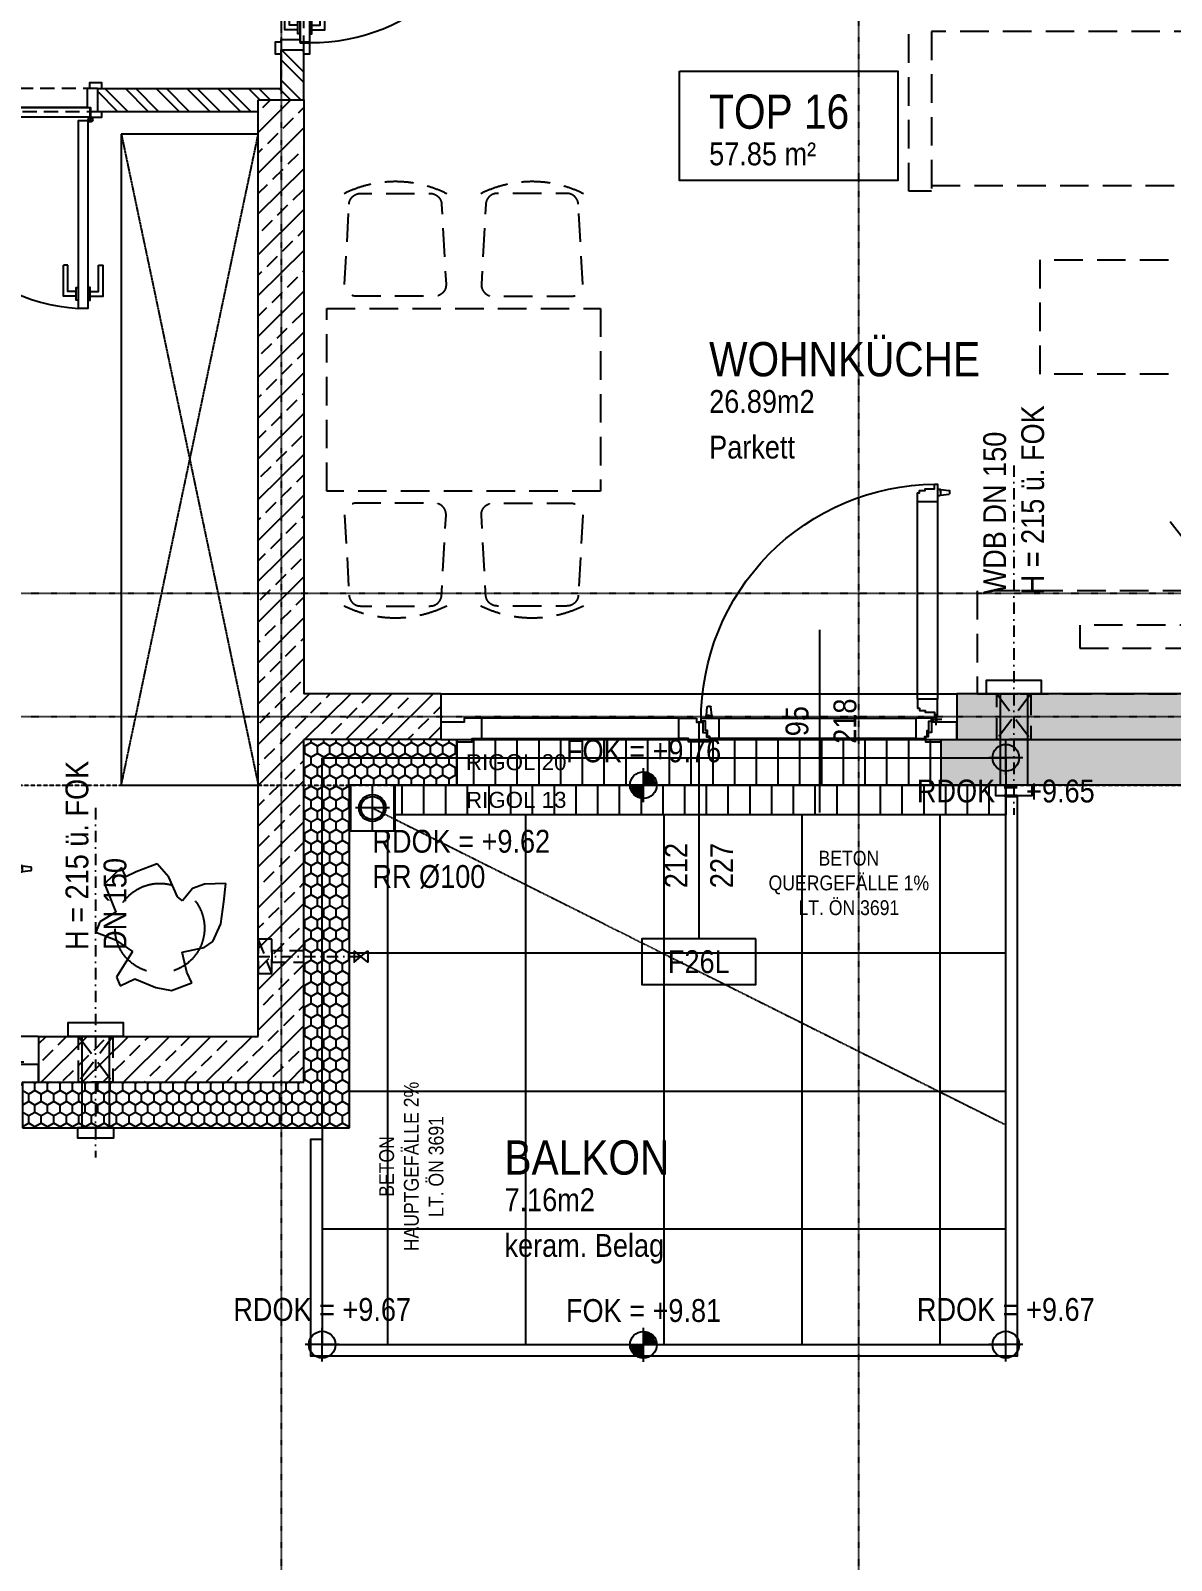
# Model space of a CAD drawing. Header units: millimetres. Extents: x -1798295 to -1733564, y -52013 to 52701.
# Drawn here: x -1759191 to -1754193, y -20586 to -13888 of the extents above; entities that cross this region are included whole.
import ezdxf
from ezdxf.enums import TextEntityAlignment as Align

# ---------------------------------------------------------------- set-up
doc = ezdxf.new("R2010")
doc.units = ezdxf.units.MM
for name, pattern in [('HIDDEN2', [0.1875, 0.125, -0.0625]), ('STRICHLINIE', [0.75, 0.5, -0.25]), ('STRICHPUNKT', [1, 0.5, -0.25, 0, -0.25])]:
    doc.linetypes.add(name, pattern=pattern)
for name, color, linetype in [('00_HLP---------M0', 6, 'Continuous'), ('01-BFL-G00-L03-M0', 10, 'Continuous'), ('01-HID-G00-L03-ENTWÄSSERUNG', 8, 'HIDDEN2'), ('01-SYM-G00-L03-M0', 8, 'Continuous'), ('01-TXT---------M0', 1, 'Continuous'), ('01-TXT---------PP', 1, 'Continuous'), ('01-TXT-G00-L03-M0', 1, 'Continuous'), ('02-ANS-G00-L03-M0', 8, 'Continuous'), ('02-ANS-G00-L03-Rigol', 8, 'Continuous'), ('02-AXO-G00-L03-M0', 8, 'STRICHPUNKT'), ('02-DIM-G00-L03-ACHSEN', 8, 'Continuous'), ('02-FIL-G00-L03-LILA', 223, 'Continuous'), ('02-FIL-G00-L03-ORANGE', 40, 'Continuous'), ('02-FIL-G00-L03-PLATTENBELAG', 253, 'Continuous'), ('02-FIL-G00-L03-STB', 8, 'Continuous'), ('02-HID---------M0', 8, 'HIDDEN2'), ('02-HID-G00-L03-M0', 8, 'HIDDEN2'), ('02-TWA---------M0', 4, 'Continuous'), ('02-TWA-G00-L03-M0', 4, 'Continuous'), ('02-WDA---------M0', 8, 'Continuous'), ('02-WDA-G00-L03-M0', 8, 'Continuous'), ('02-ZWA---------M0', 2, 'Continuous'), ('02-ZWA-G00-L03-M0', 2, 'Continuous'), ('03-SYM-G00-L03-M0', 8, 'Continuous'), ('04-HLP---------M0', 8, 'HIDDEN2'), ('04-STO---------M0', 1, 'Continuous'), ('04-SYM---------EP', 8, 'Continuous'), ('04-SYM-G00-L03-EP', 8, 'Continuous'), ('04-TXT---------EP', 8, 'Continuous'), ('04-TXT-G00-L03-M0', 8, 'Continuous'), ('04-TXT-G00-L03-POS', 8, 'Continuous'), ('05-STO--------M0', 1, 'Continuous'), ('05-SYM---------M0', 8, 'Continuous'), ('05-SYM--------M0', 8, 'Continuous'), ('05-SYM-G00-L03-M0', 8, 'Continuous'), ('05-TXT---------PP', 8, 'Continuous'), ('05-TXT--------M0', 8, 'Continuous'), ('07-SAN---------M0', 8, 'Continuous'), ('07-SAN-G00-L03-M0', 8, 'Continuous'), ('07-TXT-G00-L03-M0', 8, 'Continuous'), ('07_MOB-G00-L03-M0', 6, 'HIDDEN2')]:
    doc.layers.add(name, color=color, linetype=linetype)
doc.styles.add('ARIAL', font='arial.ttf', dxfattribs={"width": 0.85})
doc.styles.get("Standard").update_dxf_attribs({"font": 'arial.ttf'})
doc.dimstyles.new('pp chromy&schneider', dxfattribs={"dimscale": 0.005, "dimtxt": 25, "dimasz": 10, "dimexe": 0, "dimexo": 0, "dimgap": 5, "dimtad": 1, "dimdec": 1, "dimlfac": 100, "dimrnd": 0.1, "dimzin": 9, "dimdsep": 46, "dimtxsty": 'ARIAL', "dimblk": 'c&s kote', "dimcen": 0, "dimse1": 1, "dimse2": 1, "dimclrd": 8, "dimclrt": 8, "dimadec": 0, "dimazin": 0, "dimtfac": 0.75, "dimtdec": 1, "dimtix": 1, "dimtmove": 2, "dimatfit": 0, "dimldrblk": 'NONE', "dimfxl": 1, "dimtolj": 1, "dimlwd": -1, "dimarcsym": 0})

# ---------------------------------------------------------------- blocks, each defined once
blk = doc.blocks.new('TÜR-80_10er-WAND')
at = {"layer": '00_HLP---------M0'}
for points in [[(-0.3575, 0.027), (-0.3575, 0.083), (-0.2225, 0.083)], [(-0.2225, 0.063), (-0.2225, 0.083)], [(0.4, 0.017), (-0.4, 0.017)], [(-0.375, 0.017), (-0.375, 0.027), (-0.32, 0.027), (-0.32, 0.017)], [(-0.3375, 0.027), (-0.3375, 0.063), (-0.2225, 0.063)], [(-0.375, -0.025), (-0.375, -0.035), (-0.32, -0.035), (-0.32, -0.025)], [(-0.3575, -0.035), (-0.3575, -0.091), (-0.2225, -0.091)], [(-0.3375, -0.035), (-0.3375, -0.071), (-0.2225, -0.071)], [(-0.2225, -0.071), (-0.2225, -0.091)]]:
    blk.add_lwpolyline(points, dxfattribs=at)
blk.add_lwpolyline([(0.4115, -0.025), (-0.4115, -0.025), (-0.4115, -0.025), (-0.4115, 0.017), (0.4115, 0.017)], close=True, dxfattribs=at)
at = {"layer": '02-HID---------M0', "ltscale": 0.5}
for points in [[(0.445, 0.1), (-0.445, 0.1)], [(-0.445, 0), (0.445, 0)]]:
    blk.add_lwpolyline(points, dxfattribs=at)
at = {"layer": '02-ZWA---------M0'}
for points in [[(-0.445, 0.1), (-0.445, 0)], [(0.445, 0.1), (0.445, 0)]]:
    blk.add_lwpolyline(points, dxfattribs=at)
at = {"layer": '05-STO--------M0'}
for points in [[(-0.465, 0.1), (-0.465, 0.125), (-0.41, 0.125), (-0.41, 0.1), (-0.4, 0.1), (-0.4, 0.017), (-0.415, 0.017), (-0.415, -0.025), (-0.465, -0.025), (-0.465, 0)], [(0.465, 0.1), (0.465, 0.125), (0.41, 0.125), (0.41, 0.1), (0.4, 0.1), (0.4, 0.017), (0.415, 0.017), (0.415, -0.025), (0.465, -0.025), (0.465, 0)]]:
    blk.add_lwpolyline(points, dxfattribs=at)
at = {"layer": '05-SYM---------M0'}
for points in [[(0.352, -0.8085), (0.296, -0.8085), (0.296, -0.6735)], [(0.316, -0.6735), (0.296, -0.6735)], [(0.352, -0.7885), (0.316, -0.7885), (0.316, -0.6735)], [(0.414, -0.8085), (0.47, -0.8085), (0.47, -0.6735)], [(0.414, -0.7885), (0.45, -0.7885), (0.45, -0.6735)], [(0.45, -0.6735), (0.47, -0.6735)], [(0.362, -0.826), (0.352, -0.826), (0.352, -0.771), (0.362, -0.771)], [(0.404, -0.826), (0.414, -0.826), (0.414, -0.771), (0.404, -0.771)]]:
    blk.add_lwpolyline(points, dxfattribs=at)
at = {"layer": '05-SYM--------M0'}
blk.add_lwpolyline([(0.404, -0.0395), (0.404, -0.8625), (0.404, -0.8625), (0.362, -0.8625), (0.362, -0.0395)], close=True, dxfattribs=at)
for points in [[(0.41, -0.036), (0.42, -0.036)], [(0.415, -0.031), (0.415, -0.041)]]:
    blk.add_lwpolyline(points, dxfattribs=at)
blk.add_circle((0.415, -0.036), 0.01, dxfattribs=at)
blk.add_arc((0.415, -0.036), 0.8282, 176.33088, 266.33088, dxfattribs=at)
blk = doc.blocks.new('01-SQM')
at = {"layer": '01-TXT---------M0', "color": 1, "style": 'ARIAL', "width": 0.85}
blk.add_attdef('ROOM', (0, 0), '', height=0.15, dxfattribs=at)
blk.add_attdef('AREA', text='', height=0.1, dxfattribs=at).set_placement((0, -0.06), align=Align.TOP_LEFT)
at = {"layer": '01-TXT---------PP', "color": 1, "style": 'ARIAL', "width": 0.85}
blk.add_attdef('NR', text='', height=0.15, dxfattribs=at).set_placement((-0.1173, 0), align=Align.RIGHT)
blk.add_attdef('FLOOR', text='', height=0.1, dxfattribs=at).set_placement((0, -0.26), align=Align.TOP_LEFT)
blk = doc.blocks.new('Fenster Doppelt 196')
at = {"layer": '02-WDA---------M0'}
for points in [[(-1.55, -0.2), (-1.55, -0.4)], [(-0.07, -0.2), (-0.07, -0.4)]]:
    blk.add_lwpolyline(points, dxfattribs=at)
at = {"layer": '04-HLP---------M0', "linetype": 'Continuous'}
for p, q in [((-0.0837, 0.748), (-0.0737, 0.748)), ((-0.0717, 0.746), (-0.0335, 0.7417)), ((-0.0717, 0.734), (-0.0717, 0.746)), ((-0.0717, 0.746), (-0.0717, 0.722)), ((-0.0317, 0.7398), (-0.0317, 0.7282)), ((-0.0837, 0.72), (-0.0737, 0.72)), ((-0.0717, 0.734), (-0.0717, 0.722)), ((-0.0717, 0.722), (-0.0335, 0.7262)), ((-0.0317, 0.734), (-0.0317, 0.7296)), ((-0.9487, -0.095), (-0.9445, -0.0568)), ((-0.9425, -0.055), (-0.931, -0.055)), ((-0.9367, -0.055), (-0.9323, -0.055)), ((-0.9247, -0.095), (-0.929, -0.0568)), ((-0.9507, -0.107), (-0.9507, -0.097)), ((-0.9367, -0.095), (-0.9487, -0.095)), ((-0.9487, -0.095), (-0.9247, -0.095)), ((-0.9367, -0.095), (-0.9247, -0.095)), ((-0.9227, -0.107), (-0.9227, -0.097))]:
    blk.add_line(p, q, dxfattribs=at)
for points in [[(-0.0968, 0.7691), (-0.0837, 0.7691), (-0.0837, 0.6921), (-0.172, 0.6921), (-0.172, 0.7311), (-0.1633, 0.7311), (-0.1633, 0.7411), (-0.1377, 0.7411), (-0.1377, 0.7491), (-0.0968, 0.7491)], [(-0.0968, -0.1007), (-0.0837, -0.1007), (-0.0837, -0.0237), (-0.172, -0.0237), (-0.172, -0.0628), (-0.1633, -0.0628), (-0.1633, -0.0727), (-0.1377, -0.0727), (-0.1377, -0.0807), (-0.0968, -0.0807)]]:
    blk.add_lwpolyline(points, close=True, dxfattribs=at)
for points in [[(-0.172, -0.0237), (-0.172, 0.6921)], [(-0.0837, 0.6921), (-0.0837, -0.0237)]]:
    blk.add_lwpolyline(points, dxfattribs=at)
at = {"layer": '04-HLP---------M0', "linetype": 'HIDDEN2', "ltscale": 0.4}
for points in [[(-1.5363, 0.4255), (-1.5193, 0.4255), (-1.5193, 0.4535), (-1.4743, 0.4535), (-1.4743, 0.4685), (-1.4543, 0.4685), (-1.4543, 0.4804), (-1.4328, 0.4804), (-1.4328, 0.3906), (-1.448, 0.3906), (-1.448, 0.3485), (-1.5363, 0.3485)], [(-1.5232, -0.1007), (-1.5363, -0.1007), (-1.5363, -0.0237), (-1.448, -0.0237), (-1.448, -0.0628), (-1.4567, -0.0628), (-1.4567, -0.0727), (-1.4823, -0.0727), (-1.4823, -0.0807), (-1.5232, -0.0807)]]:
    blk.add_lwpolyline(points, close=True, dxfattribs=at)
for points in [[(-1.5363, 0.3485), (-1.5363, -0.0237)], [(-1.448, -0.0237), (-1.448, 0.3485)]]:
    blk.add_lwpolyline(points, dxfattribs=at)
at = {"layer": '04-HLP---------M0'}
for points in [[(-1.5553, -0.113), (-1.5053, -0.113)], [(-1.5303, -0.138), (-1.5303, -0.088)], [(-0.0647, -0.113), (-0.1147, -0.113)], [(-0.0897, -0.138), (-0.0897, -0.088)]]:
    blk.add_lwpolyline(points, dxfattribs=at)
for centre in [(-1.5303, -0.113), (-0.0897, -0.113)]:
    blk.add_circle(centre, 0.00474, dxfattribs=at)
at = {"layer": '04-HLP---------M0', "linetype": 'Continuous'}
for centre, radius, start, end in [((-0.0897, -0.113), 0.8821, 90.44822, 180.45924), ((-0.0737, 0.746), 0.002, 360, 90), ((-0.0337, 0.7398), 0.002, 360, 83.65981), ((-0.0737, 0.722), 0.002, 270, 360), ((-0.0337, 0.7282), 0.002, 276.34019, 360), ((-0.9425, -0.057), 0.002, 90, 173.65981), ((-0.931, -0.057), 0.002, 6.34019, 90), ((-0.9487, -0.097), 0.002, 90, 180), ((-0.9247, -0.097), 0.002, 360, 90)]:
    blk.add_arc(centre, radius, start, end, dxfattribs=at)
at = {"layer": '04-HLP---------M0', "linetype": 'HIDDEN2', "ltscale": 0.4}
blk.add_arc((-1.5303, -0.113), 0.6013, 350.66756, 80.66756, dxfattribs=at)
at = {"layer": '04-STO---------M0'}
for points in [[(-1.62, -0.124), (-1.51, -0.124), (-1.51, -0.169), (-1.495, -0.169), (-1.495, -0.189), (-1.4831, -0.189), (-1.4831, -0.2105), (-1.55, -0.2105), (-1.55, -0.2), (-1.62, -0.2)], [(-1.518, -0.1201), (-1.518, -0.107), (-1.441, -0.107), (-1.441, -0.1953), (-1.48, -0.1953), (-1.48, -0.1865), (-1.49, -0.1865), (-1.49, -0.161), (-1.498, -0.161), (-1.498, -0.1201)], [(-0.9918, -0.107), (-0.9918, -0.124), (-0.9638, -0.124), (-0.9638, -0.169), (-0.9488, -0.169), (-0.9488, -0.189), (-0.9369, -0.189), (-0.9369, -0.2105), (-1.0267, -0.2105), (-1.0267, -0.1953), (-1.0688, -0.1953), (-1.0688, -0.107)], [(-0.9718, -0.1201), (-0.9718, -0.107), (-0.8948, -0.107), (-0.8948, -0.1953), (-0.9338, -0.1953), (-0.9338, -0.1865), (-0.9438, -0.1865), (-0.9438, -0.161), (-0.9518, -0.161), (-0.9518, -0.1201)], [(-0.102, -0.1201), (-0.102, -0.107), (-0.179, -0.107), (-0.179, -0.1953), (-0.14, -0.1953), (-0.14, -0.1865), (-0.13, -0.1865), (-0.13, -0.161), (-0.122, -0.161), (-0.122, -0.1201)], [(0, -0.124), (-0.11, -0.124), (-0.11, -0.169), (-0.125, -0.169), (-0.125, -0.189), (-0.1369, -0.189), (-0.1369, -0.2105), (-0.07, -0.2105), (-0.07, -0.2), (0, -0.2)]]:
    blk.add_lwpolyline(points, close=True, dxfattribs=at)
at = {"layer": '04-SYM---------EP'}
for points in [[(-1.0688, -0.107), (-1.441, -0.107)], [(-0.8948, -0.107), (-0.179, -0.107)], [(-1.441, -0.1953), (-1.0688, -0.1953)], [(-0.179, -0.1953), (-0.8948, -0.1953)]]:
    blk.add_lwpolyline(points, dxfattribs=at)
blk = doc.blocks.new('04-TXT')
blk.add_line((0, 0), (0.9529, 0))
at = {"layer": '04-TXT---------EP', "color": 8, "style": 'ARIAL', "width": 0.85}
blk.add_attdef('WIDTH', text='', height=0.1, dxfattribs=at).set_placement((0.6322, 0.05), align=Align.CENTER)
blk.add_attdef('HEIGHT', text='', height=0.1, dxfattribs=at).set_placement((0.6322, -0.05), align=Align.TOP_CENTER)
blk = doc.blocks.new('03-rar')
blk.add_circle((0, 0), 0.05)
at = {"layer": '01-TXT---------M0', "color": 8, "style": 'ARIAL', "width": 0.85}
blk.add_attdef('RR', text='', height=0.1, dxfattribs=at).set_placement((0, 0.1), align=Align.CENTER)
blk = doc.blocks.new('01-HK1')
for p, q in [((-0.0005, -0.0742), (-0.0005, 0.0742)), ((0.0737, 0), (-0.0747, 0))]:
    blk.add_line(p, q)
blk.add_circle((-0.0005, 0), 0.0586)
for points in [[(-0.0005, 0.0586), (0.0409, 0.0414), (-0.0005, 0)], [(-0.0005, 0), (0.0581, 0), (0.0409, 0.0414)], [(-0.0591, 0), (-0.0419, -0.0414), (-0.0005, 0)], [(-0.0419, -0.0414), (-0.0005, -0.0586), (-0.0005, 0)]]:
    blk.add_solid(points)
at = {"layer": '01-TXT---------M0', "color": 8, "style": 'ARIAL', "width": 0.85}
blk.add_attdef('HEIGHT', text='', height=0.1, dxfattribs=at).set_placement((0, 0.2), align=Align.TOP_CENTER)
blk = doc.blocks.new('FENSTER_214')
at = {"layer": '02-WDA---------M0'}
for points in [[(-2.19, 0), (-2.19, 0.2)], [(-0.07, 0), (-0.07, 0.2)]]:
    blk.add_lwpolyline(points, dxfattribs=at)
at = {"layer": '04-HLP---------M0', "linetype": 'Continuous'}
for p, q in [((-1.0989, -0.093), (-1.0989, -0.103)), ((-1.0969, -0.105), (-1.0927, -0.1432)), ((-1.0849, -0.105), (-1.0969, -0.105)), ((-1.0969, -0.105), (-1.0729, -0.105)), ((-1.0849, -0.105), (-1.0729, -0.105)), ((-1.0729, -0.105), (-1.0772, -0.1432)), ((-1.0709, -0.093), (-1.0709, -0.103)), ((-1.0907, -0.145), (-1.0792, -0.145)), ((-1.0849, -0.145), (-1.0805, -0.145)), ((-0.0837, -1.0682), (-0.0737, -1.0682)), ((-0.0717, -1.0702), (-0.0335, -1.0744)), ((-0.0717, -1.0942), (-0.0717, -1.0702)), ((-0.0717, -1.0822), (-0.0717, -1.0702)), ((-0.0837, -1.0962), (-0.0737, -1.0962)), ((-0.0717, -1.0822), (-0.0717, -1.0942)), ((-0.0717, -1.0942), (-0.0335, -1.0899)), ((-0.0317, -1.088), (-0.0317, -1.0764)), ((-0.0317, -1.0822), (-0.0317, -1.0778))]:
    blk.add_line(p, q, dxfattribs=at)
at = {"layer": '04-HLP---------M0'}
for points in [[(-0.0897, -0.062), (-0.0897, -0.112)], [(-0.0647, -0.087), (-0.1147, -0.087)]]:
    blk.add_lwpolyline(points, dxfattribs=at)
at = {"layer": '04-HLP---------M0', "linetype": 'Continuous'}
for points in [[(-0.0968, -0.0993), (-0.0837, -0.0993), (-0.0837, -0.1763), (-0.172, -0.1763), (-0.172, -0.1372), (-0.1633, -0.1372), (-0.1633, -0.1273), (-0.1377, -0.1273), (-0.1377, -0.1193), (-0.0968, -0.1193)], [(-0.0968, -1.1173), (-0.0837, -1.1173), (-0.0837, -1.0403), (-0.172, -1.0403), (-0.172, -1.0793), (-0.1633, -1.0793), (-0.1633, -1.0893), (-0.1377, -1.0893), (-0.1377, -1.0973), (-0.0968, -1.0973)]]:
    blk.add_lwpolyline(points, close=True, dxfattribs=at)
for points in [[(-0.172, -0.1763), (-0.172, -1.0403)], [(-0.0837, -1.0403), (-0.0837, -0.1763)]]:
    blk.add_lwpolyline(points, dxfattribs=at)
at = {"layer": '04-HLP---------M0'}
blk.add_circle((-0.0897, -0.087), 0.00474, dxfattribs=at)
at = {"layer": '04-HLP---------M0', "linetype": 'Continuous'}
for centre, radius, start, end in [((-0.0897, -0.087), 1.0303, 179.60682, 269.61625), ((-1.0969, -0.103), 0.002, 180, 270), ((-1.0729, -0.103), 0.002, 270, 0), ((-1.0907, -0.143), 0.002, 186.34019, 270), ((-1.0792, -0.143), 0.002, 270, 353.65981), ((-0.0737, -1.0702), 0.002, 0, 90), ((-0.0737, -1.0942), 0.002, 270, 0), ((-0.0337, -1.0764), 0.002, 0, 83.65981), ((-0.0337, -1.088), 0.002, 276.34019, 0)]:
    blk.add_arc(centre, radius, start, end, dxfattribs=at)
at = {"layer": '04-STO---------M0'}
for points in [[(-2.19, 0.0105), (-2.1231, 0.0105), (-2.1231, -0.0047), (-2.081, -0.0047), (-2.081, -0.093), (-2.158, -0.093), (-2.158, -0.076), (-2.26, -0.076), (-2.26, 0), (-2.19, 0)], [(-1.14, -0.093), (-1.14, -0.076), (-1.112, -0.076), (-1.112, -0.031), (-1.097, -0.031), (-1.097, -0.011), (-1.0851, -0.011), (-1.0851, 0.0105), (-1.1749, 0.0105), (-1.1749, -0.0047), (-1.217, -0.0047), (-1.217, -0.093)], [(0, -0.076), (-0.11, -0.076), (-0.11, -0.031), (-0.125, -0.031), (-0.125, -0.011), (-0.1369, -0.011), (-0.1369, 0.0105), (-0.07, 0.0105), (-0.07, 0), (0, 0)], [(-1.12, -0.0799), (-1.12, -0.093), (-1.043, -0.093), (-1.043, -0.0047), (-1.082, -0.0047), (-1.082, -0.0135), (-1.092, -0.0135), (-1.092, -0.039), (-1.1, -0.039), (-1.1, -0.0799)], [(-0.102, -0.0799), (-0.102, -0.093), (-0.179, -0.093), (-0.179, -0.0047), (-0.14, -0.0047), (-0.14, -0.0135), (-0.13, -0.0135), (-0.13, -0.039), (-0.122, -0.039), (-0.122, -0.0799)]]:
    blk.add_lwpolyline(points, close=True, dxfattribs=at)
at = {"layer": '04-SYM---------EP'}
for points in [[(-2.081, -0.0047), (-1.217, -0.0047)], [(-0.179, -0.0047), (-1.043, -0.0047)], [(-1.217, -0.093), (-2.081, -0.093)], [(-1.043, -0.093), (-0.179, -0.093)]]:
    blk.add_lwpolyline(points, dxfattribs=at)
blk = doc.blocks.new('05-TXT')
at = {"layer": '05-TXT--------M0'}
blk.add_line((-0.4, 0), (0.4, 0), dxfattribs=at)
at = {"layer": '05-TXT--------M0', "color": 8, "style": 'ARIAL', "width": 0.85}
blk.add_attdef('BREITE', text='', height=0.1, dxfattribs=at).set_placement((0, 0.05), align=Align.CENTER)
blk.add_attdef('HÖHE', text='', height=0.1, rotation=360, dxfattribs=at).set_placement((0, -0.06), align=Align.TOP_CENTER)
blk = doc.blocks.new('TV-240')
at = {"flags": 128}
blk.add_lwpolyline([(0, -2.4), (0, 0), (0.45, 0), (0.45, -2.4)], close=True, dxfattribs=at)
blk.add_lwpolyline([(0.3, -0.4508), (0.3, -1.9508), (0.2, -1.9508), (0.2, -0.4508)], close=True)
blk.add_lwpolyline([(0.7536, -1.5544), (0.3, -1.2008), (0.7536, -0.8472)])
blk = doc.blocks.new('möbel_tisch')
at = {"flags": 128}
for points in [[(0.0979, 0.856, -0.39805), (0.1479, 0.9032), (0.4533, 0.9032, -0.39805), (0.5032, 0.856), (0.5226, 0.506, -0.430564), (0.4727, 0.4532), (0.1284, 0.4532, -0.430564), (0.0785, 0.506)], [(1.1021, 0.856, 0.39805), (1.0521, 0.9032), (0.7467, 0.9032, 0.39805), (0.6968, 0.856), (0.6774, 0.506, 0.430564), (0.7273, 0.4532), (1.0716, 0.4532, 0.430564), (1.1215, 0.506)], [(0.0979, -0.856, 0.39805), (0.1479, -0.9032), (0.4533, -0.9032, 0.39805), (0.5032, -0.856), (0.5226, -0.506, 0.430564), (0.4727, -0.4532), (0.1284, -0.4532, 0.430564), (0.0785, -0.506)], [(1.1021, -0.856, -0.39805), (1.0521, -0.9032), (0.7467, -0.9032, -0.39805), (0.6968, -0.856), (0.6774, -0.506, -0.430564), (0.7273, -0.4532), (1.0716, -0.4532, -0.430564), (1.1215, -0.506)]]:
    blk.add_lwpolyline(points, format="xyb", close=True, dxfattribs=at)
blk.add_lwpolyline([(1.2, 0.4), (0, 0.4), (0, -0.4), (1.2, -0.4)], close=True)
for centre, start, end in [((0.3006, 0.4532), 63.43495, 116.56505), ((0.8994, 0.4532), 63.43495, 116.56505), ((0.3006, -0.4532), 243.43495, 296.56505), ((0.8994, -0.4532), 243.43495, 296.56505)]:
    blk.add_arc(centre, 0.5031, start, end)
blk = doc.blocks.new('ECKSOFA')
blk.add_lwpolyline([(1.6, -0.2), (1.6, -0.2), (1.6, -0.2), (0.2, -0.2), (0.2, -2.7), (0.9, -2.7), (0.9, -2.8), (0.1, -2.8), (0.1, -0.1), (1.6, -0.1)], close=True)
for points in [[(1.6, -0.2), (1.7, -0.2)], [(1.7, -0.9), (1.7, -0.2)], [(0.875, -2.7), (0.875, -0.9), (1.7, -0.9)]]:
    blk.add_lwpolyline(points)
at = {"flags": 128}
blk.add_lwpolyline([(1.2, -1.225), (1.7, -1.225), (1.7, -2.225), (1.2, -2.225)], close=True, dxfattribs=at)
blk = doc.blocks.new('ZIMMERPFLANZE')
blk.add_lwpolyline([(-11.7366, -9.202), (-11.7751, -9.238), (-11.7495, -9.3013), (-11.7859, -9.3233), (-11.7943, -9.3461), (-11.751, -9.3631), (-11.7126, -9.3893), (-11.7486, -9.447), (-11.7402, -9.4662), (-11.7078, -9.4506), (-11.6609, -9.4698), (-11.626, -9.477), (-11.5804, -9.4602), (-11.5912, -9.4362), (-11.602, -9.3917), (-11.5527, -9.3809), (-11.5335, -9.3677), (-11.5155, -9.3281), (-11.5083, -9.2788), (-11.5035, -9.238), (-11.5515, -9.2392), (-11.578, -9.2488), (-11.6008, -9.2764), (-11.6116, -9.268), (-11.6309, -9.2236), (-11.6573, -9.1936), (-11.7042, -9.2116), (-11.727, -9.2224), (-11.7366, -9.202)])
blk.add_circle((-11.6518, -9.3375), 0.1)
blk = doc.blocks.new('WANDLÜFER')
at = {"layer": '02-TWA---------M0', "linetype": 'HIDDEN2', "ltscale": 0.75}
for points in [[(0.075, 0), (0.075, -0.2), (-0.075, -0.2), (-0.075, 0), (0.075, 0)], [(-0.075, 0), (0.075, -0.2)], [(0.075, 0), (-0.075, -0.2)]]:
    blk.add_lwpolyline(points, dxfattribs=at)
at = {"layer": '07-SAN---------M0', "linetype": 'STRICHPUNKT', "ltscale": 0.1}
blk.add_lwpolyline([(0, 1), (0, -0.53)], dxfattribs=at)
at = {"layer": '07-SAN---------M0'}
for points in [[(0, 0), (-0.12, 0), (-0.12, 0.06), (0.12, 0.06), (0.12, 0)], [(0.08, -0.4), (-0.08, -0.4), (-0.08, -0.445), (0.08, -0.445)]]:
    blk.add_lwpolyline(points, close=True, dxfattribs=at)
for points in [[(-0.06, 0), (-0.06, -0.4)], [(0.06, 0), (0.06, -0.4)]]:
    blk.add_lwpolyline(points, dxfattribs=at)
blk = doc.blocks.new('01-HK2')
for p, q in [((0, -0.098), (0, 0.098)), ((0.098, 0), (-0.098, 0))]:
    blk.add_line(p, q)
blk.add_circle((0, 0), 0.0773)
at = {"layer": '01-TXT---------M0', "color": 8, "style": 'ARIAL', "width": 0.85}
blk.add_attdef('HEIGHT', text='', height=0.1, rotation=360, dxfattribs=at).set_placement((0, 0.132), align=Align.BOTTOM_CENTER)
blk = doc.blocks.new('c&s kote')
at = {"color": 8}
for p, q in [((0, -2), (0, 2)), ((0, 2), (0, -2)), ((-2, 0), (2, 0)), ((2, 0), (-2, 0))]:
    blk.add_line(p, q, dxfattribs=at)
blk.add_circle((0, 0), 0.5, dxfattribs=at)
blk = doc.blocks.new('*D277')
at = {"layer": '02-DIM-G00-L03-ACHSEN', "color": 8, "transparency": 16777216}
blk.add_arc((-1737493.3, 3998.1), 378.3, 0.00757, 89.99243, dxfattribs=at)
at = {"layer": 'Defpoints', "color": 0, "transparency": 16777216}
for p in [(-1737493.3, 6461.8), (-1737165.8, 4187.3), (-1768782.6, 3998.1), (-1735093.3, 3998.1), (-1737493.3, -28465.6)]:
    blk.add_point(p, dxfattribs=at)
at = {"layer": '02-DIM-G00-L03-ACHSEN', "color": 8, "transparency": 16777216, "xscale": 0.05, "yscale": 0.05, "zscale": 0.05}
for p, rotation in [((-1737493.3, 4376.4), 179.9962138351538), ((-1737115.1, 3998.1), 270.0037875515814)]:
    blk.add_blockref('c&s kote', p, dxfattribs=dict(at, rotation=rotation))
at = {"layer": '02-DIM-G00-L03-ACHSEN', "color": 8, "transparency": 16777216, "insert": (-1737225.8, 4265.7), "char_height": 0.125, "attachment_point": 5, "rotation": 315, "style": 'ARIAL'}
blk.add_mtext('\\A1;90.00°', dxfattribs=at)
blk = doc.blocks.new('_None')
blk = doc.blocks.new('*D278')
at = {"layer": '02-DIM-G00-L03-ACHSEN', "color": 8, "transparency": 16777216}
blk.add_arc((-1765663.3, -25395.2), 946.5, 179.31551, 269.99697, dxfattribs=at)
at = {"layer": 'Defpoints', "color": 0, "transparency": 16777216}
for p in [(-1765663.3, 6461.8), (-1768706, -25358.7), (-1735093.3, -25762.1), (-1766486.8, -25861.9), (-1765663.3, -28465.6)]:
    blk.add_point(p, dxfattribs=at)
at = {"layer": '02-DIM-G00-L03-ACHSEN', "color": 8, "transparency": 16777216, "xscale": 0.05, "yscale": 0.05, "zscale": 0.05}
for p, rotation in [((-1766609.8, -25383.9), 89.31399766154718), ((-1765663.3, -26341.7), 359.998487369845)]:
    blk.add_blockref('c&s kote', p, dxfattribs=dict(at, rotation=rotation))
at = {"layer": '02-DIM-G00-L03-ACHSEN', "color": 8, "transparency": 16777216, "insert": (-1766336.6, -26060.4), "char_height": 0.125, "attachment_point": 5, "rotation": 314.65624, "style": 'ARIAL'}
blk.add_mtext('\\A1;90.69°', dxfattribs=at)
blk = doc.blocks.new('*D279')
at = {"layer": '02-DIM-G00-L03-ACHSEN', "color": 8, "transparency": 16777216}
blk.add_arc((-1737493.3, -25733.3), 916.3, 270.00313, 359.30936, dxfattribs=at)
at = {"layer": 'Defpoints', "color": 0, "transparency": 16777216}
for p in [(-1737493.3, 6461.8), (-1768706, -25358.7), (-1735093.3, -25762.1), (-1737038.4, -26528.6), (-1737493.3, -28465.6)]:
    blk.add_point(p, dxfattribs=at)
at = {"layer": '02-DIM-G00-L03-ACHSEN', "color": 8, "transparency": 16777216, "xscale": 0.05, "yscale": 0.05, "zscale": 0.05}
for p, rotation in [((-1736577.1, -25744.2), 89.31092105198894), ((-1737493.3, -26649.5), 180.0015639796901)]:
    blk.add_blockref('c&s kote', p, dxfattribs=dict(at, rotation=rotation))
at = {"layer": '02-DIM-G00-L03-ACHSEN', "color": 8, "transparency": 16777216, "insert": (-1736849.4, -26385), "char_height": 0.125, "attachment_point": 5, "rotation": 44.65624, "style": 'ARIAL'}
blk.add_mtext('\\A1;89.31°', dxfattribs=at)
blk = doc.blocks.new('türachse&qualität')
at = {"layer": '05-SYM---------M0'}
blk.add_line((-0.4, 0), (-0.4, 0), dxfattribs=at)
at = {"layer": '05-TXT---------PP'}
blk.add_lwpolyline([(-0.5, -0.25), (-0.5, 0.25), (-0.7, 0.25), (-0.7, -0.25)], close=True, dxfattribs=at)
at = {"layer": '05-TXT---------PP', "color": 8, "style": 'ARIAL', "text_generation_flag": 6, "width": 0.85}
blk.add_attdef('POS.NR.', text='', height=0.1, rotation=270, dxfattribs=at).set_placement((-0.6529, -0.0112), align=Align.TOP_CENTER)
blk = doc.blocks.new('07_Kemper-ventil')
at = {"layer": '02-TWA---------M0', "linetype": 'HIDDEN2', "ltscale": 0.5}
for points in [[(-0.075, 0), (-0.075, -0.06), (0.075, -0.06), (0.075, 0), (-0.075, 0)], [(-0.025, -0.06), (-0.025, -0.2), (0.025, -0.2), (0.025, -0.06)]]:
    blk.add_lwpolyline(points, close=True, dxfattribs=at)
blk.add_lwpolyline([(-0.075, -0.06), (0.075, 0)], dxfattribs=at)
at = {"layer": '07-SAN---------M0', "linetype": 'STRICHPUNKT', "ltscale": 0.1}
blk.add_lwpolyline([(0, 0), (0, -0.48)], dxfattribs=at)
at = {"layer": '07-SAN---------M0'}
for points in [[(0.025, -0.42), (-0.025, -0.42), (0, -0.45), (0.025, -0.42)], [(0.025, -0.48), (-0.025, -0.48), (0, -0.45), (0.025, -0.48)]]:
    blk.add_lwpolyline(points, close=True, dxfattribs=at)

msp = doc.modelspace()

# ---------------------------------------------------------------- hatches: boundary and pattern name
at = {"layer": '02-ANS-G00-L03-Rigol', "true_color": 0x636466}
h = msp.add_hatch(dxfattribs=at)
h.set_pattern_fill('ANSI31', color=251, scale=30, angle=512.33899264, style=0)
h.set_pattern_definition([(270, (-1784680.95, 52899.66), (95.25, 1e-06), [])])
h.paths.add_polyline_path([(-1755203.3323, -16991.8723), (-1755203.3323, -17191.8723), (-1757323.3323, -17191.8723), (-1757323.3323, -16991.8723)])
h = msp.add_hatch(dxfattribs=at)
h.set_pattern_fill('ANSI31', color=251, scale=30, angle=512.04654197, style=0)
h.set_pattern_definition([(90, (-1823605.96, -55861.87), (-95.25, -1e-06), [])])
h.paths.add_polyline_path([(-1757593.3323, -17191.8723), (-1757793.3323, -17191.8723), (-1757793.3323, -17391.8723), (-1757593.3323, -17391.8723)])
h = msp.add_hatch(dxfattribs=at)
h.set_pattern_fill('ANSI31', color=251, scale=30, angle=512.04654197, style=0)
h.set_pattern_definition([(90, (-1717748.33, -100684.5), (-95.25, -1e-06), [])])
h.paths.add_polyline_path([(-1754918.3323, -17191.8723), (-1754918.3323, -17321.8723), (-1757593.3323, -17322.3033), (-1757593.3323, -17191.8723)])
at = {"layer": '02-FIL-G00-L03-LILA', "true_color": 0x636466}
h = msp.add_hatch(dxfattribs=at)
h.set_pattern_fill('HONEY', color=251, scale=10, angle=107.04654197, style=0)
h.set_pattern_definition([(90, (-1708605.964, -10861.872), (-27.4963, 47.625), [31.75, -63.5]), (210, (-1708605.964, -10861.872), (-27.49631, -47.624995), [31.75, -63.5]), (150, (-1708605.964, -10861.872), (-54.99261, 5e-06), [-63.5, 31.75])])
h.paths.add_polyline_path([(-1757993.3323, -16991.8723), (-1757993.3323, -18491.8723), (-1759155.8323, -18491.8723), (-1759225.8323, -18491.8723), (-1759225.8323, -18691.8723), (-1757793.3323, -18691.8723), (-1757793.3323, -17191.8723), (-1757593.3323, -17191.8723), (-1757323.3323, -17191.8723), (-1757323.3323, -16991.8723), (-1757393.3323, -16991.8723)])
h = msp.add_hatch(dxfattribs=at)
h.set_pattern_fill('HONEY', color=251, scale=10, angle=107.04654197, style=0)
h.set_pattern_definition([(7e-07, (-1823605.963, -55861.873), (47.625, 27.496301), [31.75, -63.5]), (120, (-1823605.963, -55861.873), (-47.624995, 27.496309), [31.75, -63.5]), (60, (-1823605.963, -55861.873), (5e-06, 54.99261), [-63.5, 31.75])])
h.paths.add_polyline_path([(-1752183.3323, -16991.8723), (-1752253.3323, -16991.8723), (-1752273.3323, -16991.8723), (-1755133.3323, -16991.8723), (-1755203.3323, -16991.8723), (-1755203.3323, -17191.8723), (-1754918.3323, -17191.8723), (-1752183.3323, -17191.8723)])
at = {"layer": '02-FIL-G00-L03-ORANGE', "true_color": 0x636466}
h = msp.add_hatch(dxfattribs=at)
h.set_pattern_fill('ANSI32', color=251, scale=10, angle=197.04654197, style=0)
h.set_pattern_definition([(135, (-1823605.96, -55861.87), (-67.35192, -67.35192), []), (135, (-1823605.96, -55816.97), (-67.35192, -67.35192), [])])
h.paths.add_polyline_path([(-1758193.3323, -14191.8723), (-1757993.3323, -14191.8723), (-1757993.3323, -13971.8723), (-1758093.3323, -13971.8723), (-1758093.3323, -14141.8723), (-1758898.3323, -14141.8723), (-1758898.3323, -14241.8723), (-1758193.3323, -14241.8723)])
at = {"layer": '02-FIL-G00-L03-STB', "true_color": 0x636466}
h = msp.add_hatch(dxfattribs=at)
h.set_pattern_fill('ANSI33', color=251, scale=20, angle=107.04654197, style=0)
h.set_pattern_definition([(45, (-1823605.96, -55861.87), (-89.80256, 89.80256), []), (45, (-1823516.16, -55861.87), (-89.80256, 89.80256), [63.5, -31.75])])
h.paths.add_polyline_path([(-1744643.3323, -12641.8722), (-1752273.3323, -12641.8723), (-1752273.3323, -12556.8723), (-1752473.3323, -12556.8723), (-1752473.3323, -16791.8723), (-1755133.3323, -16791.8723), (-1755133.3323, -16915.8723), (-1755133.3323, -16915.8723), (-1755133.3323, -16991.8723), (-1752273.3323, -16991.8723), (-1752273.3323, -16911.8723), (-1752273.3323, -12841.8723), (-1744843.3323, -12841.8722), (-1744843.3323, -14291.8722), (-1744643.3323, -14291.8722)])
h = msp.add_hatch(dxfattribs=at)
h.set_pattern_fill('ANSI33', color=251, scale=20, angle=107.04654197, style=0)
h.set_pattern_definition([(44.70755, (-1820439.01, -33596.34), (-89.34302, 90.25976), []), (44.70755, (-1820349.2, -33596.8), (-89.34302, 90.25976), [63.5, -31.75])])
h.paths.add_polyline_path([(-1757393.3323, -16911.8723), (-1757393.3323, -16791.8723), (-1757993.3323, -16791.8723), (-1757993.3323, -14191.8723), (-1758193.3323, -14191.8723), (-1758193.3323, -18291.8723), (-1759155.8323, -18291.8723), (-1759155.8323, -18491.8723), (-1757993.3323, -18491.8723), (-1757993.3323, -16991.8723), (-1757393.3323, -16991.8723)])

# ---------------------------------------------------------------- linework, layer by layer
at = {"layer": '01-BFL-G00-L03-M0', "color": 251, "linetype": 'STRICHLINIE', "true_color": 0x636466}
msp.add_lwpolyline([(-1781146.1578, -28317.3599), (-1781115.7099, -17191.8726), (-1750943.3323, -17191.8722), (-1750943.3339, -25966.5351), (-1751035.1466, -37829.487)], dxfattribs=at)
at = {"layer": '01-HID-G00-L03-ENTWÄSSERUNG', "color": 251, "true_color": 0x636466}
msp.add_lwpolyline([(-1757693.3323, -17291.8723), (-1754918.3323, -18679.3723)], dxfattribs=at)
for points in [[(-1755405.9638, -17836.8723, 0, 0, 0), (-1755655.9638, -17836.8723, 50, 0, 0), (-1755805.9638, -17836.8723, 0, 0, 0)], [(-1757305.9638, -19061.8723, 0, 0, 0), (-1757305.9638, -18811.8723, 50, 0, 0), (-1757305.9638, -18661.8723, 0, 0, 0)]]:
    msp.add_lwpolyline(points, format="xyseb", dxfattribs=at)
at = {"layer": '01-TXT-G00-L03-M0', "color": 251, "true_color": 0x636466}
msp.add_lwpolyline([(-1756348.4915, -14065.4766), (-1755390.8601, -14065.4766), (-1755390.8601, -14543.9317), (-1756348.4915, -14543.9317)], close=True, dxfattribs=at)
at = {"layer": '02-ANS-G00-L03-M0', "color": 251, "true_color": 0x636466}
for points in [[(-1757913.3323, -18691.8723), (-1757913.3322, -19641.8723), (-1754918.3322, -19641.8723), (-1754918.3323, -17191.8723)], [(-1754918.3323, -17241.8723), (-1754868.3323, -17241.8723), (-1754868.3322, -19691.8723), (-1757963.3322, -19691.8723), (-1757963.3323, -18741.8723), (-1757913.3323, -18741.8723), (-1757913.3322, -19641.8723), (-1754918.3322, -19641.8723), (-1754918.3323, -17241.8723)]]:
    msp.add_lwpolyline(points, dxfattribs=at)
at = {"layer": '02-ANS-G00-L03-Rigol', "color": 251, "true_color": 0x636466}
for points in [[(-1755203.3323, -16991.8723), (-1755203.3323, -17191.8723), (-1757323.3323, -17191.8723), (-1757323.3323, -16991.8723)], [(-1757593.3323, -17191.8723), (-1757793.3323, -17191.8723), (-1757793.3323, -17391.8723), (-1757593.3323, -17391.8723)], [(-1754918.3323, -17191.8723), (-1754918.3323, -17321.8723), (-1757593.3323, -17322.3033), (-1757593.3323, -17191.8723)]]:
    msp.add_lwpolyline(points, close=True, dxfattribs=at)
at = {"layer": '02-AXO-G00-L03-M0', "color": 251, "true_color": 0x636466}
for points in [[(-1758093.3326, 6461.8258), (-1758093.3321, -28465.616)], [(-1758093.3326, 6461.8258), (-1758093.3321, -28465.616)], [(-1755563.3326, 6461.8259), (-1755563.3321, -28465.6159)], [(-1768705.9638, -16351.8725), (-1735093.3323, -16351.872)], [(-1768705.9638, -16891.8725), (-1735093.3323, -16891.872)]]:
    msp.add_lwpolyline(points, dxfattribs=at)
at = {"layer": '02-FIL-G00-L03-PLATTENBELAG', "color": 251, "true_color": 0x636466}
for points in [[(-1757020.8322, -19641.8723), (-1757020.8323, -17322.0878)], [(-1756415.8322, -19641.8723), (-1756415.8323, -17322.0878)], [(-1755810.8322, -19641.8723), (-1755810.8323, -17322.0878)], [(-1755205.8322, -19641.8723), (-1755205.8323, -17322.0878)], [(-1757625.8322, -19641.8723), (-1757625.8323, -17391.8723)], [(-1757793.3323, -17926.8723), (-1754918.3323, -17926.8723)], [(-1757793.3323, -18531.8723), (-1754918.3323, -18531.8723)], [(-1754918.3323, -19136.8723), (-1757913.3323, -19136.8723)]]:
    msp.add_lwpolyline(points, dxfattribs=at)
at = {"layer": '02-HID-G00-L03-M0', "color": 251, "true_color": 0x636466}
for points in [[(-1757393.3323, -16791.8723), (-1755133.3323, -16791.8723)], [(-1757913.3323, -18691.8723), (-1757913.3323, -17071.8723), (-1757913.3323, -17071.8723), (-1754918.3323, -17071.8723), (-1754918.3323, -17191.8723)], [(-1757323.3323, -17191.8723), (-1755203.3323, -17191.8723)], [(-1759155.8323, -18291.8723), (-1760775.8323, -18291.8724)]]:
    msp.add_lwpolyline(points, dxfattribs=at)
at = {"layer": '02-TWA-G00-L03-M0', "color": 251, "true_color": 0x636466}
for p, q in [((-1758193.3323, -18291.8723), (-1758193.3323, -14191.8723)), ((-1757393.3323, -16791.8723), (-1757993.3323, -16791.8723)), ((-1752473.3323, -16791.8723), (-1755133.3323, -16791.8723)), ((-1757993.3323, -18491.8723), (-1757993.3323, -16991.8723)), ((-1757393.3323, -16991.8723), (-1757993.3323, -16991.8723)), ((-1759155.8323, -18291.8723), (-1758193.3323, -18291.8723)), ((-1759155.8323, -18491.8723), (-1757993.3323, -18491.8723))]:
    msp.add_line(p, q, dxfattribs=at)
for points in [[(-1755133.3323, -16991.8723), (-1752273.3323, -16991.8723), (-1752273.3323, -12841.8723)], [(-1758193.3323, -14191.8723), (-1757993.3323, -14191.8723)], [(-1757993.3323, -14191.8723), (-1757993.3323, -16791.8723)], [(-1757393.3323, -16791.8723), (-1757393.3323, -16991.8723)], [(-1755133.3323, -16791.8723), (-1755133.3323, -16991.8723)], [(-1759155.8323, -18291.8723), (-1759155.8323, -18491.8723)]]:
    msp.add_lwpolyline(points, dxfattribs=at)
at = {"layer": '02-WDA-G00-L03-M0', "color": 251, "true_color": 0x636466}
for p, q in [((-1757793.3323, -18691.8723), (-1757793.3323, -17191.8723)), ((-1752153.3323, -17191.8723), (-1755203.3323, -17191.8723)), ((-1759225.8323, -18691.8723), (-1757793.3323, -18691.8723))]:
    msp.add_line(p, q, dxfattribs=at)
msp.add_lwpolyline([(-1757323.3323, -17191.8723), (-1757793.3323, -17191.8723)], dxfattribs=at)
at = {"layer": '02-ZWA-G00-L03-M0', "color": 251, "true_color": 0x636466}
for points in [[(-1758093.3323, -14141.8723), (-1758093.3323, -13971.8723)], [(-1757993.3323, -14191.8723), (-1757993.3323, -13971.8723)], [(-1758898.3323, -14141.8723), (-1758093.3323, -14141.8723)], [(-1758898.3323, -14241.8723), (-1758193.3323, -14241.8723)]]:
    msp.add_lwpolyline(points, dxfattribs=at)
at = {"layer": '07_MOB-G00-L03-M0', "color": 251, "true_color": 0x636466}
msp.add_lwpolyline([(-1758193.3323, -14341.8723), (-1758793.3323, -14341.8723), (-1758793.3323, -17191.8723), (-1758193.3323, -17191.8723), (-1758193.3323, -14341.8723)], close=True, dxfattribs=at)
for points in [[(-1758793.3323, -14341.8723), (-1758193.3323, -17191.8723)], [(-1758793.3323, -17191.8723), (-1758193.3323, -14341.8723)]]:
    msp.add_lwpolyline(points, dxfattribs=at)

# ---------------------------------------------------------------- block references
at = {"layer": '01-SYM-G00-L03-M0', "color": 251, "true_color": 0x636466, "xscale": 999.9999999999995, "yscale": 999.9999999999995, "zscale": 999.9999999999995, "rotation": 4.19682703787e-05}
for p, values in [((-1756505.4533, -17191.8723), {'HEIGHT': 'FOK = +9.76'}), ((-1756505.4533, -19642.3815), {'HEIGHT': 'FOK = +9.81'})]:
    msp.add_blockref('01-HK1', p, dxfattribs=at).add_auto_attribs(values)
at = {"layer": '01-SYM-G00-L03-M0', "color": 251, "true_color": 0x636466}
ref = msp.add_blockref('01-HK2', (-1754918.3323, -17071.8723), dxfattribs=dict(at, xscale=757.5757580624572, yscale=757.5757580613005, zscale=757.5757580681659, rotation=7.103270536e-07))
ref.add_attrib('HEIGHT', 'RDOK = +9.65', dxfattribs={"layer": '01-TXT---------M0', "color": 8, "height": 100, "rotation": 0.00000071, "style": 'ARIAL', "width": 0.85}).set_placement((-1754918.3323, -17297.6535), align=Align.BOTTOM_CENTER)
ref = msp.add_blockref('01-HK2', (-1757693.3323, -17291.8723), dxfattribs=dict(at, xscale=757.5757580624572, yscale=757.5757580613005, zscale=757.5757580681659, rotation=7.103270536e-07))
ref.add_attrib('HEIGHT', 'RDOK = +9.62', dxfattribs={"layer": '01-TXT---------M0', "color": 8, "height": 100, "rotation": 0.00000071, "style": 'ARIAL', "width": 0.85}).set_placement((-1757693.3323, -17517.6536), align=Align.BOTTOM_LEFT)
ref = msp.add_blockref('01-HK2', (-1757913.3322, -19641.8723), dxfattribs=dict(at, xscale=757.5757580624572, yscale=757.5757580613005, zscale=757.5757580681659, rotation=7.103270536e-07))
ref.add_attrib('HEIGHT', 'RDOK = +9.67', dxfattribs={"layer": '01-TXT---------M0', "color": 8, "height": 100, "rotation": 0.00000071, "style": 'ARIAL', "width": 0.85}).set_placement((-1757913.3322, -19567.6536), align=Align.BOTTOM_CENTER)
ref = msp.add_blockref('01-HK2', (-1754918.3322, -19641.8723), dxfattribs=dict(at, xscale=757.5757580624572, yscale=757.5757580613005, zscale=757.5757580681659, rotation=7.103270536e-07))
ref.add_attrib('HEIGHT', 'RDOK = +9.67', dxfattribs={"layer": '01-TXT---------M0', "color": 8, "height": 100, "rotation": 0.00000071, "style": 'ARIAL', "width": 0.85}).set_placement((-1754918.3322, -19567.6535), align=Align.BOTTOM_CENTER)
at = {"layer": '01-TXT-G00-L03-M0', "color": 251, "true_color": 0x636466, "xscale": 999.9999999999995, "yscale": 999.9999999999995, "zscale": 999.9999999999995}
for p, rotation, values in [((-1756218.0561, -14317.9326), 6.877976698e-07, {'ROOM': 'TOP 16', 'AREA': '57.85 m²'}), ((-1756218.0561, -15401.8723), 6.874853139e-07, {'ROOM': 'WOHNKÜCHE', 'AREA': '26.89m2', 'FLOOR': 'Parkett'}), ((-1757114.7047, -18897.3825), 6.852813167e-07, {'ROOM': 'BALKON', 'AREA': '7.16m2', 'FLOOR': 'keram. Belag'})]:
    msp.add_blockref('01-SQM', p, dxfattribs=dict(at, rotation=rotation)).add_auto_attribs(values)
at = {"layer": '03-SYM-G00-L03-M0', "color": 251, "true_color": 0x636466}
ref = msp.add_blockref('03-rar', (-1757693.3323, -17291.8723), dxfattribs=dict(at, xscale=999.9999999999995, yscale=999.9999999999995, zscale=999.9999999999995, rotation=6.927013867e-07))
ref.add_attrib('RR', 'RR %%c100', (-1757693.3323, -17641.8723), dxfattribs={"layer": '01-TXT---------M0', "color": 8, "height": 100, "rotation": 0.0000007, "style": 'ARIAL', "width": 0.85})
at = {"layer": '04-SYM-G00-L03-EP', "color": 251, "true_color": 0x636466, "yscale": 999.9999999999995, "zscale": 999.9999999999995}
for name, p, xscale, rotation in [('FENSTER_214', (-1755133.3323, -16991.8723), -999.9999999999995, 180.0000006997124), ('Fenster Doppelt 196', (-1759155.8323, -18291.8723), 999.9999999999995, 6.927013867e-07)]:
    msp.add_blockref(name, p, dxfattribs=dict(at, xscale=xscale, rotation=rotation))
at = {"layer": '04-TXT-G00-L03-M0', "color": 251, "true_color": 0x636466, "xscale": 999.9999999999995, "yscale": 999.9999999999995, "zscale": 999.9999999999995, "rotation": 90.00000000341517}
msp.add_blockref('05-TXT', (-1755733.3323, -16911.8723), dxfattribs=at).add_auto_attribs({'BREITE': '95', 'HÖHE': '218'})
at = {"layer": '04-TXT-G00-L03-M0', "color": 251, "true_color": 0x636466}
ref = msp.add_blockref('04-TXT', (-1756263.3322, -16911.9502), dxfattribs=dict(at, xscale=-999.9999999999995, yscale=999.9999999999995, zscale=999.9999999999995, rotation=90.00000073144771))
ref.add_attrib('WIDTH', '212', dxfattribs={"layer": '04-TXT---------EP', "color": 8, "extrusion": (0, 0, -1), "height": 100, "rotation": 269.99999927, "style": 'ARIAL', "text_generation_flag": 2, "width": 0.85}).set_placement((1756313.3322, -17544.1136), align=Align.CENTER)
ref.add_attrib('HEIGHT', '227', dxfattribs={"layer": '04-TXT---------EP', "color": 8, "extrusion": (0, 0, -1), "height": 100, "rotation": 269.99999927, "style": 'ARIAL', "text_generation_flag": 2, "width": 0.85}).set_placement((1756213.3322, -17544.1136), align=Align.TOP_CENTER)
at = {"layer": '04-TXT-G00-L03-POS', "color": 251, "true_color": 0x636466}
ref = msp.add_blockref('türachse&qualität', (-1756263.3321, -17364.8761), dxfattribs=dict(at, xscale=999.9999999999995, yscale=999.9999999999995, zscale=999.9999999999995, rotation=89.99999704110265))
ref.add_attrib('POS.NR.', 'F26L', dxfattribs={"layer": '05-TXT---------PP', "color": 8, "height": 100, "rotation": 359.99999704, "style": 'ARIAL', "width": 0.85}).set_placement((-1756263.3322, -17964.8761), align=Align.MIDDLE_CENTER)
at = {"layer": '05-SYM-G00-L03-M0', "color": 251, "true_color": 0x636466, "xscale": 999.9999999999995, "yscale": 999.9999999999995, "zscale": 999.9999999999995}
for p, rotation in [((-1757993.3323, -13526.8723), 90.00000047057479), ((-1759343.3323, -14241.8723), 4.683939496e-07)]:
    msp.add_blockref('TÜR-80_10er-WAND', p, dxfattribs=dict(at, rotation=rotation))
at = {"layer": '07-SAN-G00-L03-M0', "color": 251, "true_color": 0x636466, "xscale": 999.9999999999995, "yscale": 999.9999999999995, "zscale": 999.9999999999995}
for name, p, rotation in [('WANDLÜFER', (-1754883.3323, -16791.8723), 7.136710127e-07), ('WANDLÜFER', (-1758905.8323, -18291.8723), 7.136710127e-07), ('07_Kemper-ventil', (-1758193.3323, -17941.8723), 90.00000067127706)]:
    msp.add_blockref(name, p, dxfattribs=dict(at, rotation=rotation))
at = {"layer": '07_MOB-G00-L03-M0', "color": 251, "true_color": 0x636466}
for name, p, xscale, yscale, zscale, rotation in [('ECKSOFA', (-1752543.3323, -13691.8723), 999.9999999999995, 999.9999999999995, 999.9999999999995, 270.0000001272397), ('möbel_tisch', (-1757893.3323, -15504.3723), -999.9999999999995, 999.9999999999995, 999.9999999999995, 180.0000006388743), ('TV-240', (-1752643.3323, -16791.8722), -999.9999999999995, 999.9999999999995, 999.9999999999995, 270.0000004425586), ('ZIMMERPFLANZE', (-1735833.0354, 540.1621), 1959.999999999999, 1959.999999999999, 1959.999999999999, 0.1423043953774261)]:
    msp.add_blockref(name, p, dxfattribs=dict(at, xscale=xscale, yscale=yscale, zscale=zscale, rotation=rotation))

# ---------------------------------------------------------------- texts
at = {"layer": '01-HID-G00-L03-ENTWÄSSERUNG', "color": 251, "true_color": 0x636466, "char_height": 65, "width": 764.6, "attachment_point": 8, "style": 'ARIAL'}
for s, insert, rotation in [('BETON QUERGEFÄLLE 1%\\PLT. ÖN 3691', (-1755605.9638, -17761.8723), 0.00000069), ('BETON\\PHAUPTGEFÄLLE 2%\\PLT. ÖN 3691', (-1757380.9638, -18861.8723), 90.00000069)]:
    msp.add_mtext(s, dxfattribs=dict(at, insert=insert, rotation=rotation))
at = {"layer": '07-SAN-G00-L03-M0', "color": 251, "true_color": 0x636466, "char_height": 100, "width": 1538, "attachment_point": 4, "style": 'ARIAL'}
for s, insert, rotation in [('WDB DN 150\\PH = 215 ü. FOK', (-1754883.3323, -16356.8723), 90.00000069), ('H = 215 ü. FOK\\PDN 150', (-1758903.7551, -17913.5272), 90.00000063)]:
    msp.add_mtext(s, dxfattribs=dict(at, insert=insert, rotation=rotation))
at = {"layer": '07-TXT-G00-L03-M0', "color": 251, "true_color": 0x636466, "char_height": 70, "width": 1060.3, "attachment_point": 4, "rotation": 0.00000069}
for s, insert in [('{\\fArial|b0|i0|c0|p34;RIGOL 20}', (-1757283.3323, -17091.8723)), ('{\\fArial|b0|i0|c0|p34;RIGOL 13}', (-1757283.3323, -17256.8723))]:
    msp.add_mtext(s, dxfattribs=dict(at, insert=insert))

# ---------------------------------------------------------------- dimensions: what is measured, and where the dimension line sits
at = {"layer": '02-DIM-G00-L03-ACHSEN', "color": 251, "true_color": 0x636466}
for base, line1, line2, picture, middle in [((-1737165.7549, 4187.2537), ((-1768782.5963, 3998.1263), (-1735093.3325, 3998.1267)), ((-1737493.3326, 6461.8261), (-1737493.3321, -28465.6157)), '*D277', (-1737225.8037, 4265.6555)), ((-1737038.3742, -26528.5927), ((-1737493.3326, 6461.8261), (-1737493.3321, -28465.6157)), ((-1768705.9637, -25358.7014), (-1735093.3322, -25762.0526)), '*D279', (-1736849.392, -26384.9664)), ((-1766486.8046, -25861.902), ((-1765663.3326, 6461.8257), (-1765663.3321, -28465.6161)), ((-1768705.9637, -25358.7014), (-1735093.3322, -25762.0526)), '*D278', (-1766336.5652, -26060.4157))]:
    dim = msp.add_angular_dim_2l(base=base, line1=line1, line2=line2, dimstyle='pp chromy&schneider', override={"dimzin": 8, "dimadec": 2}, dxfattribs=at)
    dim.commit()
    dim.dimension.update_dxf_attribs({"geometry": picture, "text_midpoint": middle})

doc.saveas('drawing.dxf')
